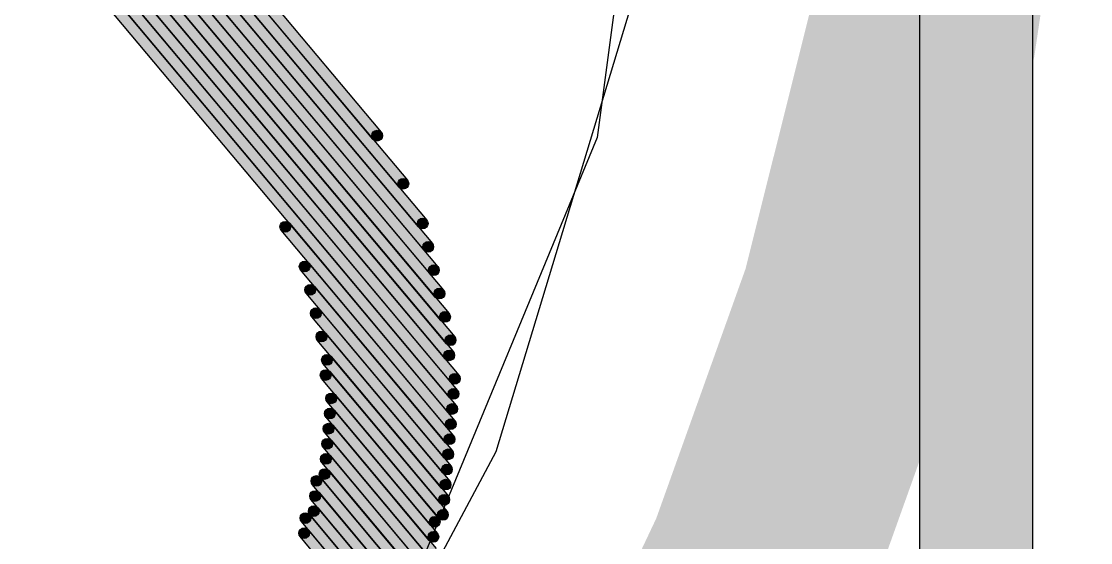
# Model space of a CAD drawing. Header units: millimetres. Extents: x -4 to 157, y -60 to 103.
# Drawn here: x 118.874 to 122.613, y -18.068 to -16.246 of the extents above; entities that cross this region are included whole.
import ezdxf

# ---------------------------------------------------------------- set-up
doc = ezdxf.new("R2010")
doc.units = ezdxf.units.MM
for name, color, linetype, true_color in [('BottomLayer', 5, 'Continuous', 0x0000ff), ('BottomSolder', 6, 'Continuous', 0xff00ff), ('KeepOutLayer', 6, 'Continuous', 0xff00ff), ('Mechanical18', 7, 'Continuous', 0x7f7f00), ('MidLayer1', 7, 'Continuous', 0x7f0000), ('MidLayer2', 7, 'Continuous', 0x3f7f00), ('TopLayer', 1, 'Continuous', 0xff0000)]:
    doc.layers.add(name, color=color, linetype=linetype, true_color=true_color)

msp = doc.modelspace()

# ---------------------------------------------------------------- hatches: boundary and pattern name
at = {"layer": 'BottomSolder', "true_color": 0xff00ff}
for points in [[(97.01223131866472, 10.218484908908), (97.04098868133529, 10.24261509109201), (120.3945686813353, -17.589224908908), (120.3658113186647, -17.613355091092)], [(97.06495135029931, 10.21389487120729), (97.09370864970069, 10.23802512879271), (120.3992486497007, -17.53641487120728), (120.3704913502993, -17.56054512879271)], [(97.11793133009678, 10.20920489528375), (97.14668866990323, 10.23333510471625), (120.4037586699032, -17.48343489528374), (120.3750013300968, -17.50756510471626)], [(97.1949713382336, 10.17576488558665), (97.2237286617664, 10.19989511441335), (120.3842586617664, -17.40178488558666), (120.3555013382336, -17.42591511441335)], [(97.24789129935277, 10.17136493192322), (97.27664870064723, 10.19549506807678), (120.3889387006472, -17.34887493192322), (120.3601812993528, -17.37300506807679)], [(97.32475133705118, 10.1378248869958), (97.35350866294883, 10.1619551130042), (120.3693986629488, -17.26735488699579), (120.3406413370512, -17.2914851130042)], [(97.37768129209276, 10.13330494057543), (97.40643870790724, 10.15743505942457), (120.3499087079072, -17.18577494057543), (120.3211512920928, -17.20990505942456)], [(97.47887133941134, 10.07115488418306), (97.50762866058867, 10.09528511581694), (120.3305686605887, -17.10406488418307), (120.3018113394113, -17.12819511581694)], [(97.55593128626653, 10.03776494751893), (97.58468871373347, 10.06189505248107), (120.3108787137335, -17.02239494751893), (120.2821212862665, -17.04652505248107)], [(97.6328313424158, 10.00428488060249), (97.6615886575842, 10.02841511939751), (120.2914886575842, -16.94086488060249), (120.2627313424158, -16.96499511939751)], [(97.75811133615872, 9.91341488805938), (97.78686866384128, 9.937545111940619), (120.2237186638413, -16.80169488805938), (120.1949613361587, -16.82582511194062)], [(97.90752133368349, 9.79383489100926), (97.93627866631651, 9.817965108990743), (120.1318786663165, -16.63377489100925), (120.1031213336835, -16.65790510899074)], [(119.7822198291709, -16.97620331575177), (119.8109801708291, -16.95207668424823), (120.389920170829, -17.64220668424822), (120.3611598291709, -17.66633331575178)], [(119.8499688381556, -17.11530213430558), (119.8787311618444, -17.09117786569443), (120.3852411618444, -17.69506786569443), (120.3564788381556, -17.71919213430557)], [(119.8694414166848, -17.19691520790732), (119.8981985833152, -17.17278479209268), (120.3807285833152, -17.74783479209269), (120.3519714166848, -17.77196520790731)], [(119.8890133807465, -17.27867754817022), (119.9177666192535, -17.25454245182979), (120.3762566192535, -17.80076245182979), (120.3475033807465, -17.82489754817021)], [(119.9085214711034, -17.3602452727598), (119.9372785288966, -17.33611472724019), (120.3715385288966, -17.8536347272402), (120.3427814711034, -17.8777652727598)], [(119.9279012716709, -17.44186503508654), (119.956658728329, -17.41773496491346), (120.3667887283291, -17.90651496491347), (120.3380312716709, -17.93064503508653)], [(119.9233788977728, -17.49469220538424), (119.9521411022272, -17.47056779461575), (120.3621911022272, -17.95944779461576), (120.3334288977728, -17.98357220538424)], [(119.9428005968955, -17.57624423086476), (119.9715594031045, -17.55211576913523), (120.3334594031045, -17.98346576913524), (120.3047005968955, -18.00759423086477)], [(119.9381820329027, -17.62926594224043), (119.9669379670973, -17.60513405775957), (120.3288079670973, -18.03634405775957), (120.3000520329027, -18.06047594224044)], [(119.9335785423755, -17.68203178165088), (119.9623414576245, -17.65790821834911), (120.3241414576245, -18.08928821834911), (120.2953785423755, -18.11341178165088)], [(119.9289002357158, -17.73499380036017), (119.9576597642842, -17.71086619963983), (120.2954097642842, -18.11345619963983), (120.2666502357158, -18.13758380036017)], [(119.9243317176435, -17.78798556656261), (119.9530882823565, -17.76385443343739), (120.2907882823565, -18.16628443343739), (120.2620317176435, -18.19041556656261)], [(119.9197320441373, -17.84074595562776), (119.9484879558627, -17.81661404437224), (120.2620879558627, -18.19030404437225), (120.2333320441373, -18.21443595562776)], [(119.8909313374706, -17.86492511350406), (119.9196886625294, -17.84079488649595), (120.2573586625294, -18.24321488649595), (120.2286013374706, -18.26734511350405)], [(119.8862891463518, -17.91765250174502), (119.9150508536482, -17.89352749825498), (120.2527808536482, -18.29616749825498), (120.2240191463518, -18.32029250174502)], [(119.8529208943899, -17.99465458544061), (119.8816791056101, -17.9705254145594), (120.1953191056101, -18.3443354145594), (120.1665608943899, -18.36846458544061)], [(119.8817097516227, -17.97063322330914), (119.9104702483773, -17.94650677669086), (120.2241002483773, -18.32037677669086), (120.1953397516227, -18.34450322330913)], [(119.8482294706683, -18.04756288838303), (119.8769905293316, -18.02343711161696), (120.1905805293316, -18.39727711161696), (120.1618194706683, -18.42140288838304)]]:
    msp.add_hatch(color=6, dxfattribs=at).paths.add_polyline_path(points, flags=0)
h = msp.add_hatch(color=6, dxfattribs=at)
edge = h.paths.add_edge_path(flags=0)
edge.add_arc((120.1175, -16.64584), 0.01877, 0, 360)
h = msp.add_hatch(color=6, dxfattribs=at)
edge = h.paths.add_edge_path(flags=0)
edge.add_arc((120.20934, -16.81376), 0.01877, 0, 360)
h = msp.add_hatch(color=6, dxfattribs=at)
edge = h.paths.add_edge_path(flags=0)
edge.add_arc((120.27711, -16.95293), 0.01877, 0, 360)
h = msp.add_hatch(color=6, dxfattribs=at)
edge = h.paths.add_edge_path(flags=0)
edge.add_arc((119.7966, -16.96414), 0.01877, 0, 360)
h = msp.add_hatch(color=6, dxfattribs=at)
edge = h.paths.add_edge_path(flags=0)
edge.add_arc((120.2965, -17.03446), 0.01877, 0, 360)
h = msp.add_hatch(color=6, dxfattribs=at)
edge = h.paths.add_edge_path(flags=0)
edge.add_arc((119.86435, -17.10324), 0.01877, 0, 360)
h = msp.add_hatch(color=6, dxfattribs=at)
edge = h.paths.add_edge_path(flags=0)
edge.add_arc((120.31619, -17.11613), 0.01877, 0, 360)
h = msp.add_hatch(color=6, dxfattribs=at)
edge = h.paths.add_edge_path(flags=0)
edge.add_arc((119.88382, -17.18485), 0.01877, 0, 360)
h = msp.add_hatch(color=6, dxfattribs=at)
edge = h.paths.add_edge_path(flags=0)
edge.add_arc((120.33553, -17.19784), 0.01877, 0, 360)
h = msp.add_hatch(color=6, dxfattribs=at)
edge = h.paths.add_edge_path(flags=0)
edge.add_arc((119.90339, -17.26661), 0.01877, 0, 360)
h = msp.add_hatch(color=6, dxfattribs=at)
edge = h.paths.add_edge_path(flags=0)
edge.add_arc((120.35502, -17.27942), 0.01877, 0, 360)
h = msp.add_hatch(color=6, dxfattribs=at)
edge = h.paths.add_edge_path(flags=0)
edge.add_arc((119.9229, -17.34818), 0.01877, 0, 360)
h = msp.add_hatch(color=6, dxfattribs=at)
edge = h.paths.add_edge_path(flags=0)
edge.add_arc((120.37456, -17.36094), 0.01877, 0, 360)
h = msp.add_hatch(color=6, dxfattribs=at)
edge = h.paths.add_edge_path(flags=0)
edge.add_arc((119.94228, -17.4298), 0.01877, 0, 360)
h = msp.add_hatch(color=6, dxfattribs=at)
edge = h.paths.add_edge_path(flags=0)
edge.add_arc((120.36988, -17.41385), 0.01877, 0, 360)
h = msp.add_hatch(color=6, dxfattribs=at)
edge = h.paths.add_edge_path(flags=0)
edge.add_arc((119.93776, -17.48263), 0.01877, 0, 360)
h = msp.add_hatch(color=6, dxfattribs=at)
edge = h.paths.add_edge_path(flags=0)
edge.add_arc((120.38938, -17.4955), 0.01877, 0, 360)
h = msp.add_hatch(color=6, dxfattribs=at)
edge = h.paths.add_edge_path(flags=0)
edge.add_arc((120.38487, -17.54848), 0.01877, 0, 360)
h = msp.add_hatch(color=6, dxfattribs=at)
edge = h.paths.add_edge_path(flags=0)
edge.add_arc((119.95718, -17.56418), 0.01877, 0, 360)
h = msp.add_hatch(color=6, dxfattribs=at)
edge = h.paths.add_edge_path(flags=0)
edge.add_arc((119.95256, -17.6172), 0.01877, 0, 360)
h = msp.add_hatch(color=6, dxfattribs=at)
edge = h.paths.add_edge_path(flags=0)
edge.add_arc((120.38019, -17.60129000000001), 0.01877, 0, 360)
h = msp.add_hatch(color=6, dxfattribs=at)
edge = h.paths.add_edge_path(flags=0)
edge.add_arc((120.37554, -17.65427), 0.01877, 0, 360)
h = msp.add_hatch(color=6, dxfattribs=at)
edge = h.paths.add_edge_path(flags=0)
edge.add_arc((119.94796, -17.66997), 0.01877, 0, 360)
h = msp.add_hatch(color=6, dxfattribs=at)
edge = h.paths.add_edge_path(flags=0)
edge.add_arc((119.94328, -17.72293), 0.01877, 0, 360)
h = msp.add_hatch(color=6, dxfattribs=at)
edge = h.paths.add_edge_path(flags=0)
edge.add_arc((120.37086, -17.70713), 0.01877, 0, 360)
h = msp.add_hatch(color=6, dxfattribs=at)
edge = h.paths.add_edge_path(flags=0)
edge.add_arc((119.93871, -17.77592), 0.01877, 0, 360)
h = msp.add_hatch(color=6, dxfattribs=at)
edge = h.paths.add_edge_path(flags=0)
edge.add_arc((120.36635, -17.7599), 0.01877, 0, 360)
h = msp.add_hatch(color=6, dxfattribs=at)
edge = h.paths.add_edge_path(flags=0)
edge.add_arc((120.36188, -17.81283000000001), 0.01877, 0, 360)
h = msp.add_hatch(color=6, dxfattribs=at)
edge = h.paths.add_edge_path(flags=0)
edge.add_arc((119.90531, -17.85286), 0.01877, 0, 360)
h = msp.add_hatch(color=6, dxfattribs=at)
edge = h.paths.add_edge_path(flags=0)
edge.add_arc((119.93411, -17.82868000000001), 0.01877, 0, 360)
h = msp.add_hatch(color=6, dxfattribs=at)
edge = h.paths.add_edge_path(flags=0)
edge.add_arc((120.35716, -17.8657), 0.01877, 0, 360)
h = msp.add_hatch(color=6, dxfattribs=at)
edge = h.paths.add_edge_path(flags=0)
edge.add_arc((119.90067, -17.90559), 0.01877, 0, 360)
h = msp.add_hatch(color=6, dxfattribs=at)
edge = h.paths.add_edge_path(flags=0)
edge.add_arc((120.35241, -17.91858), 0.01877, 0, 360)
h = msp.add_hatch(color=6, dxfattribs=at)
edge = h.paths.add_edge_path(flags=0)
edge.add_arc((119.89609, -17.95857), 0.01877, 0, 360)
h = msp.add_hatch(color=6, dxfattribs=at)
edge = h.paths.add_edge_path(flags=0)
edge.add_arc((119.8673, -17.98259), 0.01877, 0, 360)
h = msp.add_hatch(color=6, dxfattribs=at)
edge = h.paths.add_edge_path(flags=0)
edge.add_arc((120.31908, -17.99553), 0.01877, 0, 360)
h = msp.add_hatch(color=6, dxfattribs=at)
edge = h.paths.add_edge_path(flags=0)
edge.add_arc((120.34781, -17.97151), 0.01877, 0, 360)
h = msp.add_hatch(color=6, dxfattribs=at)
edge = h.paths.add_edge_path(flags=0)
edge.add_arc((119.86261, -18.0355), 0.01877, 0, 360)
h = msp.add_hatch(color=6, dxfattribs=at)
edge = h.paths.add_edge_path(flags=0)
edge.add_arc((120.31443, -18.04841), 0.01877, 0, 360)
at = {"layer": 'Mechanical18', "true_color": 0x7f7f00}
msp.add_hatch(color=56, dxfattribs=at).paths.add_polyline_path([(122.40945, -37.81101999999999), (122.01575, -37.81101999999999), (122.01575, 63.37008000000001), (122.40945, 63.37008)], flags=0)

# ---------------------------------------------------------------- linework, layer by layer
at = {"layer": 'BottomLayer'}
for p, q in [((121.17409, -14.47602), (120.88758, -16.65234)), ((120.88758, -16.65234), (120.00666, -18.77905999999999))]:
    msp.add_line(p, q, dxfattribs=at)
at = {"layer": 'BottomSolder', "color": 6, "true_color": 0xff00ff}
for p, q in [((120.3658113186647, -17.613355091092), (97.01223131866472, 10.218484908908)), ((97.04098868133529, 10.24261509109201), (120.3945686813353, -17.589224908908)), ((120.3704913502993, -17.56054512879271), (97.06495135029931, 10.21389487120729)), ((97.09370864970069, 10.23802512879271), (120.3992486497007, -17.53641487120728)), ((120.3750013300968, -17.50756510471626), (97.11793133009678, 10.20920489528375)), ((97.14668866990323, 10.23333510471625), (120.4037586699032, -17.48343489528374)), ((120.3555013382336, -17.42591511441335), (97.1949713382336, 10.17576488558665)), ((97.2237286617664, 10.19989511441335), (120.3842586617664, -17.40178488558666)), ((120.3601812993528, -17.37300506807679), (97.24789129935277, 10.17136493192322)), ((97.27664870064723, 10.19549506807678), (120.3889387006472, -17.34887493192322)), ((120.3406413370512, -17.2914851130042), (97.32475133705117, 10.1378248869958)), ((97.35350866294883, 10.1619551130042), (120.3693986629488, -17.26735488699579)), ((120.3211512920928, -17.20990505942456), (97.37768129209276, 10.13330494057543)), ((97.40643870790724, 10.15743505942457), (120.3499087079072, -17.18577494057543)), ((97.50762866058867, 10.09528511581694), (120.3305686605887, -17.10406488418307)), ((120.3018113394113, -17.12819511581694), (97.47887133941134, 10.07115488418306)), ((97.58468871373347, 10.06189505248107), (120.3108787137335, -17.02239494751893)), ((120.2821212862665, -17.04652505248107), (97.55593128626653, 10.03776494751893)), ((97.6615886575842, 10.02841511939751), (120.2914886575842, -16.94086488060249)), ((120.2627313424158, -16.96499511939751), (97.6328313424158, 10.00428488060249)), ((120.1949613361587, -16.82582511194062), (97.75811133615872, 9.91341488805938)), ((97.78686866384128, 9.937545111940619), (120.2237186638413, -16.80169488805938)), ((97.93627866631651, 9.817965108990743), (120.1318786663165, -16.63377489100925)), ((120.1031213336835, -16.65790510899074), (97.90752133368349, 9.793834891009261)), ((120.1318786663165, -16.63377489100926), (120.1031213336835, -16.65790510899074)), ((120.2237186638413, -16.80169488805938), (120.1949613361587, -16.82582511194062)), ((119.7822198291709, -16.97620331575177), (119.8109801708291, -16.95207668424823)), ((119.8109801708291, -16.95207668424823), (120.389920170829, -17.64220668424822)), ((120.2914886575842, -16.94086488060249), (120.2627313424158, -16.96499511939751)), ((120.3611598291709, -17.66633331575178), (119.7822198291709, -16.97620331575177)), ((120.3108787137335, -17.02239494751893), (120.2821212862665, -17.04652505248107)), ((119.8499688381556, -17.11530213430558), (119.8787311618444, -17.09117786569443)), ((120.3564788381556, -17.71919213430557), (119.8499688381556, -17.11530213430558)), ((119.8787311618444, -17.09117786569443), (120.3852411618444, -17.69506786569443)), ((120.3305686605887, -17.10406488418306), (120.3018113394113, -17.12819511581694)), ((119.8694414166848, -17.19691520790732), (119.8981985833152, -17.17278479209268)), ((120.3519714166848, -17.77196520790731), (119.8694414166848, -17.19691520790732)), ((119.8981985833152, -17.17278479209268), (120.3807285833152, -17.74783479209269)), ((120.3499087079072, -17.18577494057543), (120.3211512920928, -17.20990505942456)), ((119.8890133807465, -17.27867754817022), (119.9177666192535, -17.25454245182979)), ((119.9177666192535, -17.25454245182979), (120.3762566192535, -17.80076245182979)), ((120.3693986629488, -17.2673548869958), (120.3406413370512, -17.2914851130042)), ((120.3475033807465, -17.82489754817021), (119.8890133807465, -17.27867754817022)), ((119.9085214711034, -17.3602452727598), (119.9372785288966, -17.33611472724019)), ((119.9372785288966, -17.33611472724019), (120.3715385288966, -17.8536347272402)), ((120.3427814711034, -17.8777652727598), (119.9085214711034, -17.3602452727598)), ((120.3889387006472, -17.34887493192321), (120.3601812993528, -17.37300506807679)), ((119.9279012716709, -17.44186503508654), (119.956658728329, -17.41773496491346)), ((119.956658728329, -17.41773496491346), (120.3667887283291, -17.90651496491347)), ((120.3842586617664, -17.40178488558665), (120.3555013382336, -17.42591511441335)), ((120.3380312716709, -17.93064503508653), (119.9279012716709, -17.44186503508654)), ((119.9233788977728, -17.49469220538424), (119.9521411022272, -17.47056779461575)), ((120.3334288977728, -17.98357220538424), (119.9233788977728, -17.49469220538424)), ((119.9521411022272, -17.47056779461575), (120.3621911022272, -17.95944779461576)), ((120.4037586699032, -17.48343489528374), (120.3750013300968, -17.50756510471626)), ((119.9428005968955, -17.57624423086476), (119.9715594031045, -17.55211576913523)), ((119.9715594031045, -17.55211576913523), (120.3334594031045, -17.98346576913524)), ((120.3992486497007, -17.53641487120729), (120.3704913502993, -17.56054512879271)), ((119.9381820329027, -17.62926594224043), (119.9669379670973, -17.60513405775957)), ((120.3047005968955, -18.00759423086477), (119.9428005968955, -17.57624423086476)), ((119.9669379670973, -17.60513405775957), (120.3288079670973, -18.03634405775957)), ((120.3945686813353, -17.589224908908), (120.3658113186647, -17.613355091092)), ((120.3000520329027, -18.06047594224044), (119.9381820329027, -17.62926594224043)), ((120.389920170829, -17.64220668424822), (120.3611598291709, -17.66633331575178)), ((119.9335785423755, -17.68203178165088), (119.9623414576245, -17.65790821834911)), ((120.2953785423755, -18.11341178165088), (119.9335785423755, -17.68203178165088)), ((119.9623414576245, -17.65790821834911), (120.3241414576245, -18.08928821834911)), ((119.9289002357158, -17.73499380036017), (119.9576597642842, -17.71086619963983)), ((119.9576597642842, -17.71086619963983), (120.2954097642842, -18.11345619963983)), ((120.3852411618444, -17.69506786569443), (120.3564788381556, -17.71919213430557)), ((120.2666502357158, -18.13758380036017), (119.9289002357158, -17.73499380036017)), ((120.3807285833152, -17.74783479209269), (120.3519714166848, -17.77196520790731)), ((119.9243317176435, -17.78798556656261), (119.9530882823565, -17.76385443343739)), ((120.2620317176435, -18.19041556656261), (119.9243317176435, -17.78798556656261)), ((119.9530882823565, -17.76385443343739), (120.2907882823565, -18.16628443343739)), ((119.9197320441373, -17.84074595562776), (119.9484879558627, -17.81661404437224)), ((119.9484879558627, -17.81661404437224), (120.2620879558627, -18.19030404437225)), ((120.3762566192535, -17.80076245182979), (120.3475033807465, -17.82489754817021)), ((119.8909313374706, -17.86492511350406), (119.9196886625294, -17.84079488649595)), ((120.2286013374706, -18.26734511350405), (119.8909313374706, -17.86492511350406)), ((119.9196886625294, -17.84079488649595), (120.2573586625294, -18.24321488649595)), ((120.2333320441373, -18.21443595562776), (119.9197320441373, -17.84074595562776)), ((120.3715385288966, -17.8536347272402), (120.3427814711034, -17.8777652727598)), ((119.8862891463518, -17.91765250174502), (119.9150508536482, -17.89352749825498)), ((119.9150508536482, -17.89352749825498), (120.2527808536482, -18.29616749825498)), ((120.3667887283291, -17.90651496491347), (120.3380312716709, -17.93064503508653)), ((120.2240191463518, -18.32029250174502), (119.8862891463518, -17.91765250174502)), ((119.8529208943899, -17.99465458544061), (119.8816791056101, -17.9705254145594)), ((119.8816791056101, -17.9705254145594), (120.1953191056101, -18.3443354145594)), ((119.8817097516227, -17.97063322330914), (119.9104702483773, -17.94650677669086)), ((120.1953397516227, -18.34450322330913), (119.8817097516227, -17.97063322330914)), ((119.9104702483773, -17.94650677669086), (120.2241002483773, -18.32037677669086)), ((120.3334594031045, -17.98346576913524), (120.3047005968955, -18.00759423086477)), ((120.3621911022272, -17.95944779461576), (120.3334288977728, -17.98357220538424)), ((120.1665608943899, -18.36846458544061), (119.8529208943899, -17.99465458544061)), ((119.8482294706683, -18.04756288838303), (119.8769905293316, -18.02343711161696)), ((120.1618194706683, -18.42140288838304), (119.8482294706683, -18.04756288838303)), ((119.8769905293316, -18.02343711161696), (120.1905805293316, -18.39727711161696)), ((120.3288079670973, -18.03634405775957), (120.3000520329027, -18.06047594224044))]:
    msp.add_line(p, q, dxfattribs=at)
at = {"layer": 'BottomSolder'}
for centre in [(120.1175, -16.64584), (120.20934, -16.81376), (120.27711, -16.95293), (119.7966, -16.96414), (120.2965, -17.03446), (119.86435, -17.10324), (120.31619, -17.11613), (119.88382, -17.18485), (120.33553, -17.19784), (119.90339, -17.26661), (120.35502, -17.27942), (119.9229, -17.34818), (120.37456, -17.36094), (119.94228, -17.4298), (120.36988, -17.41385), (119.93776, -17.48263), (120.38938, -17.4955), (120.38487, -17.54848), (119.95718, -17.56418), (119.95256, -17.6172), (120.38019, -17.60129000000001), (120.37554, -17.65427), (119.94796, -17.66997), (119.94328, -17.72293), (120.37086, -17.70713), (119.93871, -17.77592), (120.36635, -17.7599), (120.36188, -17.81283000000001), (119.90531, -17.85286), (119.93411, -17.82868000000001), (120.35716, -17.8657), (119.90067, -17.90559), (120.35241, -17.91858), (119.89609, -17.95857), (119.8673, -17.98259), (120.31908, -17.99553), (120.34781, -17.97151), (119.86261, -18.0355), (120.31443, -18.04841)]:
    msp.add_circle(centre, 0.01877, dxfattribs=at)
at = {"layer": 'KeepOutLayer'}
msp.add_lwpolyline([(122.2126, -14.37008, 0.8, 0.8, -0.4142135623730951), (112.37008, -24.2126, 0.8, 0.8, 0)], format="xyseb", dxfattribs=at)
at = {"layer": 'Mechanical18', "color": 56, "true_color": 0x7f7f00}
for p, q in [((122.01575, -37.81101999999999), (122.01575, 63.37008000000001)), ((122.40945, 63.37008), (122.40945, -37.81102000000001))]:
    msp.add_line(p, q, dxfattribs=at)
at = {"layer": 'MidLayer1'}
for p, q in [((121.03538, -16.09371), (120.53261, -17.75111)), ((120.53261, -17.75111), (119.71616, -19.27858))]:
    msp.add_line(p, q, dxfattribs=at)
at = {"layer": 'MidLayer2'}
for p, q in [((121.03538, -16.09371), (120.53261, -17.75111)), ((120.53261, -17.75111), (119.71616, -19.27858))]:
    msp.add_line(p, q, dxfattribs=at)
at = {"layer": 'TopLayer'}
for p, q in [((121.03538, -16.09371), (120.53261, -17.75111)), ((120.53261, -17.75111), (119.71616, -19.27858))]:
    msp.add_line(p, q, dxfattribs=at)

doc.saveas('drawing.dxf')
